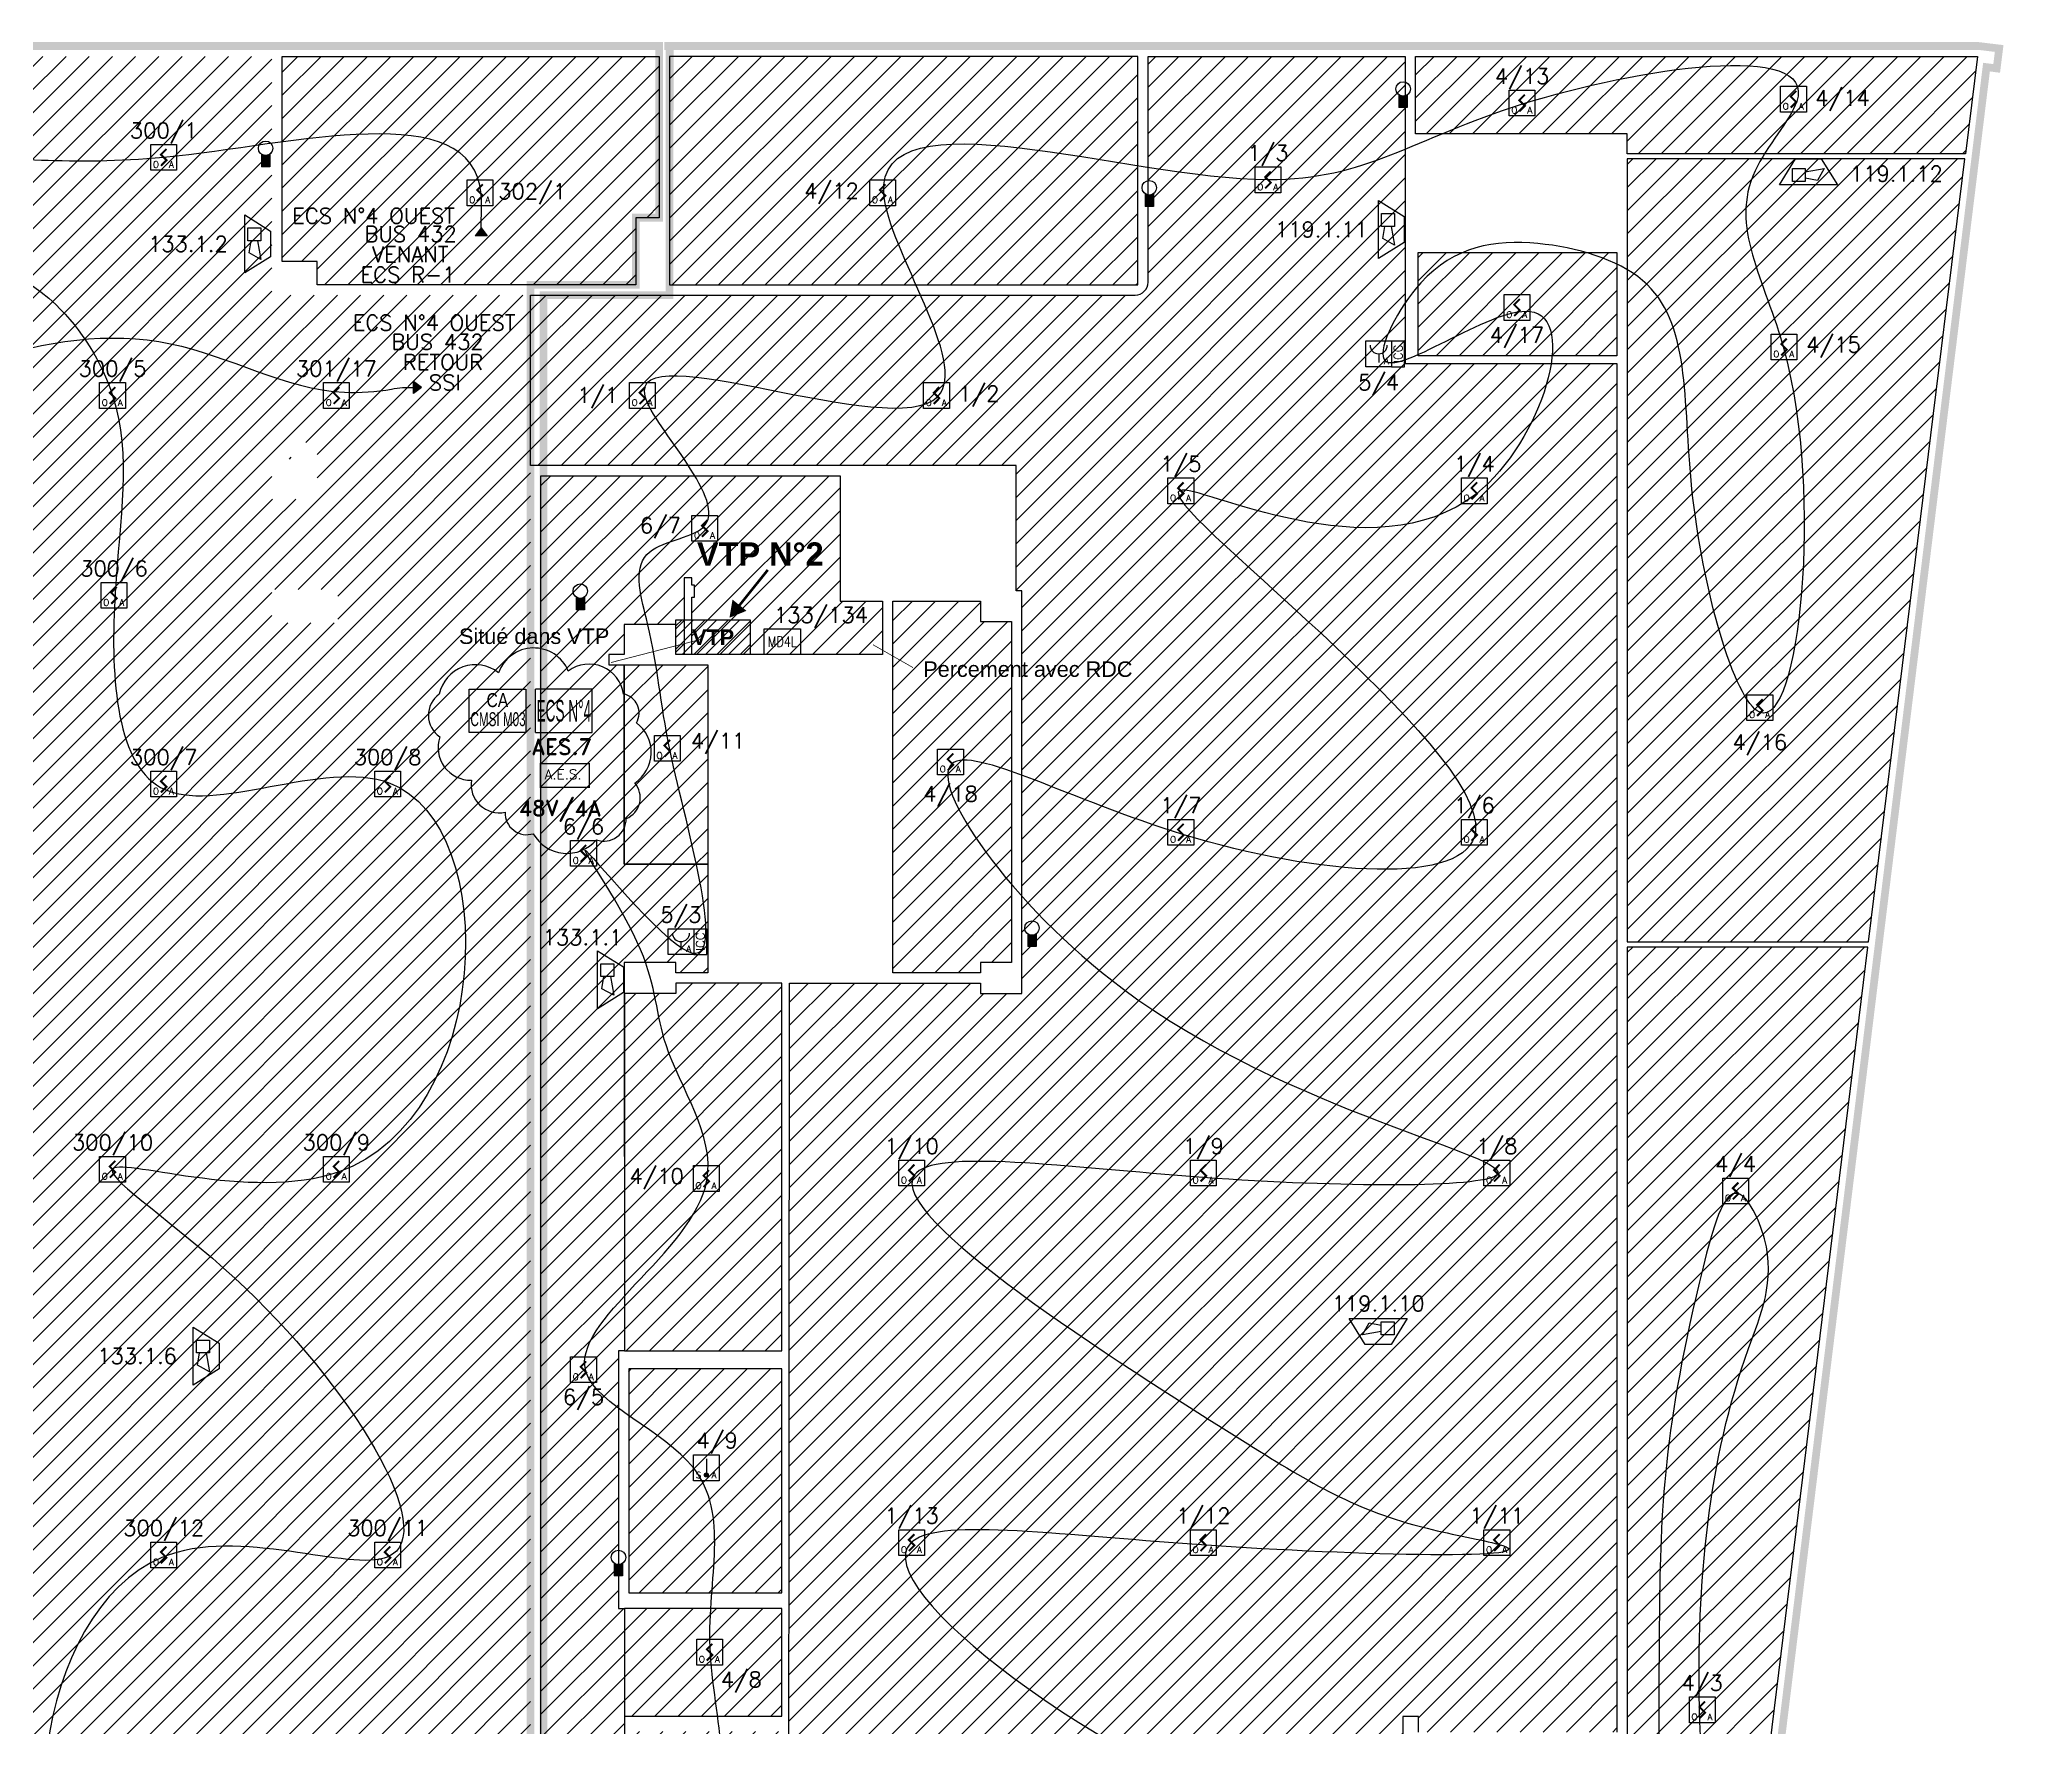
# Model space of a CAD drawing. Header units: millimetres. Extents: x 47 to 157, y 86 to 160.
# Drawn here: x 94.69 to 133.27, y 126.99 to 159.67 of the extents above; entities that cross this region are included whole.
import ezdxf
from ezdxf.enums import TextEntityAlignment as Align

# ---------------------------------------------------------------- set-up
doc = ezdxf.new("R2010")
doc.units = ezdxf.units.MM
for name, color, linetype in [('ATEIS MISE EN SECURITE', 7, 'Continuous'), ('JCC-ADRESSAGE', 6, 'Continuous'), ('JCC-CCF', 6, 'Continuous'), ('JCC-DECLENCHEUR MANUEL AVEC ISOLATEUR', 5, 'Continuous'), ('JCC-DIFFUSEUR SONORE', 3, 'Continuous'), ('JCC-ELEMENT DEPORTE_4 L DAS', 1, 'Continuous'), ('JCC-FILERIE SDI', 6, 'Continuous'), ('JCC-INDICATEUR ACTION', 1, 'Continuous'), ('JCC-LOCAUX', 4, 'Continuous'), ('JCC-OPTIQUE_A', 1, 'Continuous'), ('JCC-THERMOSTATIQUE_A', 1, 'Continuous'), ('JCC-UAE-SDI', 7, 'Continuous'), ('JCC-VTP', 6, 'Continuous'), ('JCC-ZONING ZDA-ZDM', 5, 'Continuous'), ('SSI-CMSI', 3, 'Continuous')]:
    doc.layers.add(name, color=color, linetype=linetype)
doc.layers.add('JCC-ECS', color=6, linetype='Continuous', plot=False)
doc.layers.add('JCC-MD4L', color=1, linetype='Continuous', lineweight=0)
doc.styles.add('ARIAL', font='arial.ttf')
doc.styles.add('HELVL', font='ROMAND.SHX')
doc.styles.add('JOHNSON', font='')
doc.styles.add('LOCAUX', font='romans.shx', dxfattribs={"width": 0.75})
doc.styles.add('ROMANC', font='romanc')
doc.styles.get("Standard").update_dxf_attribs({"font": 'romans.shx'})
doc.styles.add('TEXTE', font='romans.shx')
doc.styles.get('JOHNSON').set_extended_font_data('Arial', bold=True)
pattern_1 = [(45, (56.35646, 79.65538), (-0.2245064, 0.2245064), [])]

# ---------------------------------------------------------------- blocks, each defined once
blk = doc.blocks.new('diffuseur sonore')
at = {"layer": 'JCC-DIFFUSEUR SONORE', "color": 0}
for p, q in [((-5.62, -2.5), (-2.5, 2.5)), ((-2.5, 2.5), (2.5, 2.5)), ((-0.6, 0), (3.03, 0.64)), ((3.03, 0.64), (1.75, -1.66)), ((2.5, 2.5), (5.62, -2.5)), ((5.62, -2.5), (-5.62, -2.5)), ((1.75, -1.66), (-0.6, -1.25))]:
    blk.add_line(p, q, dxfattribs=at)
blk.add_lwpolyline([(-3.09, 0.63), (-0.6, 0.63), (-0.6, -1.87), (-3.09, -1.87)], close=True, dxfattribs=at)
at = {"layer": 'JCC-ADRESSAGE', "style": 'TEXTE'}
blk.add_attdef('ADRESSE', text='', height=3, dxfattribs=at).set_placement((0, 5), align=Align.MIDDLE)
at = {"layer": 'JCC-LOCAUX', "style": 'LOCAUX', "width": 0.85, "flags": 8}
for p in [(0, 13.75), (0, 11.25), (0, 8.75)]:
    blk.add_attdef('PIECE', text='', height=1.75, dxfattribs=at).set_placement(p, align=Align.MIDDLE)
blk = doc.blocks.new('indicateur action')
at = {"layer": 'JCC-INDICATEUR ACTION'}
blk.add_hatch(color=0, dxfattribs=at).paths.add_polyline_path([(0.8, -0.05, -0.315344), (-0.8, -0.05), (-0.8, -2.5), (0.8, -2.5)])
at = {"layer": 'JCC-INDICATEUR ACTION', "color": 0}
for p, q in [((-0.8, -0.05), (-0.8, -2.5)), ((0.8, -2.5), (-0.8, -2.5)), ((0.8, -0.05), (0.8, -2.5))]:
    blk.add_line(p, q, dxfattribs=at)
blk.add_circle((0, 1.1), 1.4, dxfattribs=at)
at = {"layer": 'JCC-ADRESSAGE', "style": 'TEXTE'}
blk.add_attdef('ADRESSE', text='', height=3, dxfattribs=at).set_placement((0, 5), align=Align.MIDDLE)
at = {"layer": 'JCC-LOCAUX', "lineweight": 0, "style": 'LOCAUX', "width": 0.75, "flags": 8}
for p in [(0, 13.75), (0, 11.25), (0, 8.75)]:
    blk.add_attdef('PIECE', text='', height=1.75, dxfattribs=at).set_placement(p, align=Align.MIDDLE)
blk = doc.blocks.new('déclencheur manuel avec isolateur')
at = {"layer": 'JCC-DECLENCHEUR MANUEL AVEC ISOLATEUR', "color": 0}
for p, q in [((2.5, 2.5), (5.02, 2.5)), ((5.02, -2.5), (5.02, 2.5)), ((0, 0), (0, -1.66)), ((2.5, -2.5), (5.02, -2.5))]:
    blk.add_line(p, q, dxfattribs=at)
blk.add_lwpolyline([(-2.5, 2.5), (2.5, 2.5), (2.5, -2.5), (-2.5, -2.5)], close=True, dxfattribs=at)
blk.add_arc((0, 1.66), 1.66, 180, 0, dxfattribs=at)
at = {"layer": 'JCC-ADRESSAGE', "style": 'TEXTE'}
blk.add_attdef('ADRESSE', text='', height=3, dxfattribs=at).set_placement((0, 5), align=Align.MIDDLE)
at = {"layer": 'JCC-DECLENCHEUR MANUEL AVEC ISOLATEUR', "color": 0}
blk.add_text('ICC', height=1.668, rotation=90, dxfattribs=at).set_placement((3.76, 0), align=Align.MIDDLE_CENTER)
blk.add_text('A', height=1.25, dxfattribs=at).set_placement((1.5, -2), align=Align.CENTER)
at = {"layer": 'JCC-LOCAUX', "style": 'LOCAUX', "width": 0.85, "flags": 8}
for p in [(0, 13.75), (0, 11.25), (0, 8.75)]:
    blk.add_attdef('PIECE', text='', height=1.75, dxfattribs=at).set_placement(p, align=Align.MIDDLE)
blk = doc.blocks.new('optique_a')
at = {"layer": 'JCC-OPTIQUE_A', "color": 0}
blk.add_lwpolyline([(-2.5, 2.5), (2.5, 2.5), (2.5, -2.5), (-2.5, -2.5)], close=True, dxfattribs=at)
at = {"layer": 'JCC-OPTIQUE_A', "color": 0, "const_width": 0.385}
blk.add_lwpolyline([(0.54, 1.63), (-0.54, 0.54), (0.54, -0.54), (-0.54, -1.63)], dxfattribs=at)
at = {"layer": 'JCC-ADRESSAGE', "style": 'TEXTE'}
blk.add_attdef('ADRESSE', text='', height=3, dxfattribs=at).set_placement((0, 5), align=Align.MIDDLE)
at = {"layer": 'JCC-LOCAUX', "style": 'LOCAUX', "width": 0.85, "flags": 8}
for p in [(0, 13.75), (0, 11.25), (0, 8.75)]:
    blk.add_attdef('PIECE', text='', height=1.75, dxfattribs=at).set_placement(p, align=Align.MIDDLE)
at = {"layer": 'JCC-OPTIQUE_A', "color": 0}
for s, p in [('O', (-1.5, -2)), ('A', (1.5, -2))]:
    blk.add_text(s, height=1.25, dxfattribs=at).set_placement(p, align=Align.CENTER)
blk = doc.blocks.new('MD4L')
at = {"layer": 'JCC-ELEMENT DEPORTE_4 L DAS', "color": 0}
blk.add_lwpolyline([(-3.5, 2.5), (3.5, 2.5), (3.5, -2.5), (-3.5, -2.5)], close=True, dxfattribs=at)
at = {"layer": 'JCC-ADRESSAGE', "style": 'TEXTE'}
blk.add_attdef('ADRESSE', text='', height=3, dxfattribs=at).set_placement((0, 5), align=Align.MIDDLE)
at = {"layer": 'JCC-ELEMENT DEPORTE_4 L DAS', "color": 0, "width": 0.8}
blk.add_text('MD4L', height=2, dxfattribs=at).set_placement((0, 0), align=Align.MIDDLE_CENTER)
blk = doc.blocks.new('thermostatique_a')
at = {"layer": 'JCC-THERMOSTATIQUE_A'}
blk.add_hatch(color=0, dxfattribs=at).paths.add_polyline_path([(0.38, -1.39, 1), (-0.38, -1.39, 1)])
at = {"layer": 'JCC-THERMOSTATIQUE_A', "color": 0}
blk.add_line((0, 1.77), (0, -1.02), dxfattribs=at)
blk.add_lwpolyline([(-2.5, 2.5), (2.5, 2.5), (2.5, -2.5), (-2.5, -2.5)], close=True, dxfattribs=at)
blk.add_circle((0, -1.39), 0.378, dxfattribs=at)
at = {"layer": 'JCC-ADRESSAGE', "style": 'TEXTE'}
blk.add_attdef('ADRESSE', text='', height=3, dxfattribs=at).set_placement((0, 5), align=Align.MIDDLE)
at = {"layer": 'JCC-LOCAUX', "style": 'LOCAUX', "width": 0.75, "flags": 8}
for p in [(0, 13.75), (0, 11.25), (0, 8.75)]:
    blk.add_attdef('PIECE', text='', height=1.75, dxfattribs=at).set_placement(p, align=Align.MIDDLE)
at = {"layer": 'JCC-THERMOSTATIQUE_A', "color": 0}
for s, p in [('S', (-1.5, -2)), ('A', (1.5, -2))]:
    blk.add_text(s, height=1.25, dxfattribs=at).set_placement(p, align=Align.CENTER)
blk = doc.blocks.new('A$C1C121AC5')
at = {"color": 4, "const_width": 0.275}
blk.add_lwpolyline([(0.14, 4.72), (9.59, 4.72), (9.59, 0.14), (0.14, 0.14)], close=True, dxfattribs=at)
at = {"color": 1, "linetype": 'Continuous', "style": 'ROMANC'}
blk.add_text('A.E.S.', height=1.921, dxfattribs=at).set_placement((0.94, 1.71))

msp = doc.modelspace()

# ---------------------------------------------------------------- hatches: boundary and pattern name
at = {"layer": 'JCC-FILERIE SDI'}
for points in [[(103.234, 156.036), (103.116, 155.879), (103.352, 155.879)], [(102.08, 152.939), (101.924, 153.057), (101.924, 152.821)]]:
    msp.add_hatch(color=4, dxfattribs=at).paths.add_polyline_path(points)
at = {"layer": 'JCC-VTP'}
msp.add_hatch(color=256, dxfattribs=at).paths.add_polyline_path([(108.324, 148.622), (108.119, 148.786), (108.075, 148.521)])
h = msp.add_hatch(dxfattribs=at)
h.set_pattern_fill('ANSI31', color=256, scale=0.05, style=0)
h.set_pattern_definition([(45, (-195.64773, 79.37841), (-0.1122532, 0.1122532), [])])
h.paths.add_polyline_path([(108.446, 148.439), (107.006, 148.439), (107.006, 147.769), (108.446, 147.769)])
h.paths.add_polyline_path([(107.244, 147.879), (108.209, 147.879), (108.209, 148.329), (107.244, 148.329)], flags=24)
at = {"layer": 'JCC-ZONING ZDA-ZDM'}
h = msp.add_hatch(dxfattribs=at)
h.set_pattern_fill('ANSI31', color=31, scale=0.1, style=0)
h.set_pattern_definition(pattern_1)
h.paths.add_polyline_path([(100.754, 105.205), (100.754, 98.005), (100.057, 98.005), (100.057, 97.555), (97.057, 97.555), (97.057, 98.555), (96.457, 98.555), (96.457, 97.555), (92.756, 97.555), (92.756, 98.155), (91.956, 98.155), (91.956, 105.005), (92.756, 105.005), (92.756, 105.605), (91.956, 105.605), (91.956, 119.405), (92.756, 119.405), (92.756, 120.005), (91.431, 120.005), (91.431, 119.405), (91.481, 119.405), (91.481, 118.405), (83.681, 118.405), (83.681, 119.905), (72.356, 119.905), (72.356, 126.705), (72.681, 126.705), (72.681, 127.105), (72.031, 127.105), (72.031, 131.805), (68.331, 131.805), (68.331, 141.505), (94.409, 141.505), (94.409, 159.355), (99.181, 159.355), (99.181, 148.38), (104.192, 148.38), (104.192, 119.805), (102.356, 119.805), (102.356, 112.405), (99.806, 112.405), (99.806, 112.805), (99.056, 112.805), (99.056, 105.005), (99.656, 105.005), (99.656, 105.205)])
h = msp.add_hatch(dxfattribs=at)
h.set_pattern_fill('ANSI31', color=256, scale=0.1, style=0)
h.set_pattern_definition(pattern_1)
h.paths.add_polyline_path([(106.681, 159.355), (106.681, 156.23), (106.231, 156.23), (106.231, 154.93), (100.056, 154.93), (100.056, 155.38), (99.381, 155.38), (99.381, 159.355)])
h = msp.add_hatch(dxfattribs=at)
h.set_pattern_fill('ANSI31', color=25, scale=0.1, style=0)
h.set_pattern_definition(pattern_1)
edge = h.paths.add_edge_path()
edge.add_line((104.192, 151.43), (104.192, 154.73))
edge.add_line((104.192, 154.73), (115.899, 154.73))
edge.add_arc((115.899, 154.98), 0.25, 270, 359.9974)
edge.add_line((116.149, 154.98), (116.149, 155.88))
edge.add_line((116.149, 155.88), (116.149, 157.38))
edge.add_line((116.149, 157.38), (116.149, 159.355))
edge.add_line((116.149, 159.355), (121.131, 159.355))
edge.add_line((121.131, 159.355), (121.131, 157.855))
edge.add_line((121.131, 157.855), (121.131, 153.406))
edge.add_line((121.131, 153.406), (125.231, 153.406))
edge.add_line((125.231, 153.406), (125.231, 126.896))
edge.add_line((125.231, 126.896), (121.385, 126.896))
edge.add_line((121.385, 126.896), (121.385, 127.196))
edge.add_line((121.385, 127.196), (121.085, 127.196))
edge.add_line((121.085, 127.196), (121.085, 124.466))
edge.add_line((121.085, 124.466), (125.231, 124.466))
edge.add_line((125.231, 124.466), (125.231, 115.955))
edge.add_line((125.231, 115.955), (124.955, 115.955))
edge.add_line((124.955, 115.955), (124.955, 108.605))
edge.add_line((124.955, 108.605), (121.256, 108.605))
edge.add_line((121.256, 108.605), (121.256, 109.005))
edge.add_line((121.256, 109.005), (120.756, 109.005))
edge.add_line((120.756, 109.005), (120.756, 108.546))
edge.add_line((120.756, 108.546), (113.706, 108.605))
edge.add_line((113.706, 108.605), (113.456, 108.605))
edge.add_line((113.456, 108.605), (113.456, 112.205))
edge.add_line((113.456, 112.205), (113.506, 112.205))
edge.add_line((113.506, 112.205), (113.485, 116.196))
edge.add_line((113.485, 116.196), (109.185, 116.196))
edge.add_line((109.185, 116.196), (109.207, 141.405))
edge.add_line((109.207, 141.405), (112.906, 141.405))
edge.add_line((112.906, 141.405), (112.906, 141.205))
edge.add_line((112.906, 141.205), (113.706, 141.205))
edge.add_line((113.706, 141.205), (113.706, 149.005))
edge.add_line((113.706, 149.005), (113.592, 149.005))
edge.add_line((113.592, 149.005), (113.592, 151.43))
edge.add_line((113.592, 151.43), (104.192, 151.43))
h = msp.add_hatch(dxfattribs=at)
h.set_pattern_fill('ANSI31', color=4, scale=0.1, style=0)
h.set_pattern_definition(pattern_1)
h.paths.add_polyline_path([(107.006, 141.205), (106.007, 141.205), (106.007, 134.28), (109.057, 134.28), (109.057, 141.205), (109.057, 141.405), (107.006, 141.405)])
h.paths.add_polyline_path([(106.093, 129.593), (109.057, 129.593), (109.057, 133.93), (106.093, 133.93)])
h.paths.add_polyline_path([(106.007, 127.205), (109.057, 127.205), (109.057, 129.293), (106.007, 129.293)])
h.paths.add_polyline_path([(106.007, 122.793), (109.057, 122.793), (109.057, 126.905), (106.007, 126.905)])
h.paths.add_polyline_path([(132.21, 159.355), (131.978, 157.469), (125.431, 157.469), (125.431, 157.855), (121.331, 157.855), (121.331, 159.355)])
h.paths.add_polyline_path([(106.881, 154.93), (115.949, 154.93), (115.949, 159.355), (106.881, 159.355)])
h.paths.add_polyline_path([(121.256, 108.455), (123.656, 108.455), (123.656, 106.205), (121.256, 106.205)])
h.paths.add_polyline_path([(106.006, 147.569), (107.622, 147.569), (107.622, 143.705), (106.006, 143.705)])
h.paths.add_polyline_path([(113.506, 141.805), (112.906, 141.805), (112.906, 141.605), (111.206, 141.605), (111.206, 148.805), (112.906, 148.805), (112.906, 148.405), (113.506, 148.405)])
h = msp.add_hatch(dxfattribs=at)
h.set_pattern_fill('ANSI31', color=4, scale=0.1, style=0)
h.set_pattern_definition(pattern_1)
edge = h.paths.add_edge_path()
edge.add_line((131.966, 157.369), (125.431, 157.369))
edge.add_line((125.431, 157.369), (125.431, 142.2))
edge.add_line((125.431, 142.2), (130.103, 142.2))
edge.add_line((130.103, 142.2), (131.966, 157.369))
edge = h.paths.add_edge_path()
edge.add_line((130.091, 142.1), (125.431, 142.1))
edge.add_line((125.431, 142.1), (125.431, 115.755))
edge.add_line((125.431, 115.755), (125.155, 115.755))
edge.add_line((125.155, 115.755), (125.155, 111.756))
edge.add_line((125.155, 111.756), (126.556, 111.756))
edge.add_line((126.556, 111.756), (126.556, 113.305))
edge.add_line((126.556, 113.305), (130.091, 142.1))
h.paths.add_polyline_path([(126.556, 108.605), (125.155, 108.605), (125.155, 111.606), (126.556, 111.606)])
h = msp.add_hatch(dxfattribs=at)
h.set_pattern_fill('ANSI31', color=4, scale=0.1, style=0)
h.set_pattern_definition(pattern_1)
h.paths.add_polyline_path([(121.381, 155.555), (125.231, 155.555), (125.231, 153.556), (121.381, 153.556)])
h = msp.add_hatch(dxfattribs=at)
h.set_pattern_fill('ANSI31', color=66, scale=0.1, style=0)
h.set_pattern_definition(pattern_1)
edge = h.paths.add_edge_path()
edge.add_line((99.556, 151.63), (99.556, 151.555))
edge.add_line((99.556, 151.555), (99.181, 151.555))
edge.add_line((99.181, 151.555), (99.181, 154.73))
edge.add_line((99.181, 154.73), (104.192, 154.73))
edge.add_line((104.192, 154.73), (104.192, 148.38))
edge.add_line((104.192, 148.38), (100.456, 148.38))
edge.add_line((100.456, 148.38), (100.456, 149.03))
edge.add_line((100.456, 149.03), (99.181, 149.03))
edge.add_line((99.181, 149.03), (99.181, 150.78))
edge.add_line((99.181, 150.78), (100.056, 150.78))
edge.add_line((100.056, 150.78), (100.056, 151.555))
edge.add_line((100.056, 151.555), (100.056, 151.63))
edge.add_arc((99.806, 151.63), 0.25, 0, 180)
h = msp.add_hatch(dxfattribs=at)
h.set_pattern_fill('ANSI31', color=3, scale=0.1, style=0)
h.set_pattern_definition(pattern_1)
edge = h.paths.add_edge_path()
edge.add_line((106.007, 134.28), (105.893, 134.28))
edge.add_line((105.893, 134.28), (105.893, 129.293))
edge.add_line((105.893, 129.293), (106.007, 129.293))
edge.add_line((106.007, 129.293), (106.007, 122.793))
edge.add_line((106.007, 122.793), (109.057, 122.793))
edge.add_line((109.057, 122.793), (109.057, 112.805))
edge.add_line((109.057, 112.805), (109.057, 110.205))
edge.add_line((109.057, 110.205), (109.207, 110.205))
edge.add_line((109.207, 110.205), (109.207, 110.522))
edge.add_line((109.207, 110.522), (113.306, 110.522))
edge.add_line((113.306, 110.522), (113.306, 108.605))
edge.add_line((113.306, 108.605), (109.057, 108.605))
edge.add_line((109.057, 108.605), (99.256, 108.605))
edge.add_line((99.256, 108.605), (99.256, 112.205))
edge.add_line((99.256, 112.205), (106.256, 112.205))
edge.add_line((106.256, 112.205), (107.256, 112.205))
edge.add_line((107.256, 112.205), (107.256, 112.805))
edge.add_line((107.256, 112.805), (106.456, 112.805))
edge.add_line((106.456, 112.805), (106.456, 119.405))
edge.add_line((106.456, 119.405), (107.256, 119.405))
edge.add_line((107.256, 119.405), (107.256, 120.005))
edge.add_line((107.256, 120.005), (106.456, 120.005))
edge.add_line((106.456, 120.005), (106.456, 119.805))
edge.add_line((106.456, 119.805), (104.392, 119.805))
edge.add_line((104.392, 119.805), (104.392, 151.23))
edge.add_line((104.392, 151.23), (110.189, 151.23))
edge.add_line((110.189, 151.23), (110.189, 148.805))
edge.add_line((110.189, 148.805), (111.006, 148.805))
edge.add_line((111.006, 148.805), (111.006, 147.769))
edge.add_line((111.006, 147.769), (107.317, 147.769))
edge.add_line((107.317, 147.769), (107.317, 148.88))
edge.add_line((107.317, 148.88), (107.367, 148.88))
edge.add_line((107.367, 148.88), (107.367, 149.111))
edge.add_line((107.367, 149.111), (107.317, 149.111))
edge.add_line((107.317, 149.111), (107.317, 149.251))
edge.add_line((107.317, 149.251), (107.167, 149.251))
edge.add_line((107.167, 149.251), (107.167, 147.769))
edge.add_line((107.167, 147.769), (107.006, 147.769))
edge.add_line((107.006, 147.769), (107.006, 148.349))
edge.add_line((107.006, 148.349), (106.006, 148.349))
edge.add_line((106.006, 148.349), (106.006, 147.769))
edge.add_line((106.006, 147.769), (105.706, 147.769))
edge.add_line((105.706, 147.769), (105.706, 147.569))
edge.add_line((105.706, 147.569), (106.006, 147.569))
edge.add_line((106.006, 147.569), (106.006, 143.705))
edge.add_line((106.006, 143.705), (107.622, 143.705))
edge.add_line((107.622, 143.705), (107.622, 141.605))
edge.add_line((107.622, 141.605), (107.006, 141.605))
edge.add_line((107.006, 141.605), (107.006, 141.805))
edge.add_line((107.006, 141.805), (106.006, 141.805))
edge.add_line((106.006, 141.805), (106.007, 134.28))

# ---------------------------------------------------------------- linework, layer by layer
at = {"color": 0, "lineweight": 0}
msp.add_line((105.752, 147.617), (107.528, 148.073), dxfattribs=at)
at = {"color": 0}
msp.add_lwpolyline([(103.568, 147.416, 0.557827), (102.422, 147.002, 0.520567), (102.433, 146.173, 0.520567), (103.044, 145.334, 0.520567), (103.699, 144.712, 0.520567), (104.244, 144.298, 0.520567), (105.466, 144.178, 0.520567), (106.044, 144.592, 0.520567), (106.208, 145.279, 0.520567), (106.241, 146.446, 0.520567), (105.99, 147.002, 0.571771), (104.921, 147.449, 0.684192)], format="xyb", close=True, dxfattribs=at)
at = {"layer": 'JCC-CCF', "color": 0, "lineweight": 0}
msp.add_line((110.825, 147.953), (111.596, 147.516), dxfattribs=at)
at = {"layer": 'JCC-ECS', "color": 4}
for p, q in [((104.286, 146.26), (104.286, 147.1)), ((105.384, 147.1), (104.286, 147.1)), ((105.384, 146.26), (105.384, 147.1)), ((104.286, 146.26), (105.384, 146.26))]:
    msp.add_line(p, q, dxfattribs=at)
at = {"layer": 'JCC-FILERIE SDI', "color": 4}
for p, q in [((103.234, 156.036), (103.116, 155.879)), ((103.234, 156.036), (103.116, 155.879)), ((103.352, 155.879), (103.116, 155.879)), ((103.352, 155.879), (103.116, 155.879)), ((103.234, 156.036), (103.352, 155.879)), ((103.234, 156.036), (103.352, 155.879)), ((101.924, 152.821), (101.924, 153.057)), ((102.08, 152.939), (101.924, 153.057)), ((101.924, 152.821), (101.924, 153.057)), ((102.08, 152.939), (101.924, 153.057)), ((102.08, 152.939), (101.924, 152.821)), ((102.08, 152.939), (101.924, 152.821))]:
    msp.add_line(p, q, dxfattribs=at)
at = {"layer": 'JCC-FILERIE SDI', "start_tangent": (1, 0), "end_tangent": (1, 0)}
msp.add_spline([(137.611, 92.556), (138.936, 92.504), (140.867, 92.419), (141.74, 91.727), (145.618, 91.598), (150.536, 92.235), (153.371, 94.229), (149.635, 96.285), (146.482, 94.283), (145.044, 94.165), (143.434, 94.45), (143.589, 95.847), (140.212, 96.177), (136.218, 96.014), (137.924, 97.008), (139.698, 98.35), (140.32, 101.28), (139.211, 104.126), (137.862, 98.971), (136.218, 101.335), (136.461, 102.932), (138.101, 105.155), (140.977, 105.255), (143.478, 103.029), (143.478, 99.668), (145.936, 98.611), (145.919, 101.871), (146.881, 100.389), (151.66, 99.356), (151.772, 103.169), (151.745, 107.881), (146.296, 108.235), (136.837, 108.039), (131.606, 107.427), (129.873, 102.852), (127.523, 104.546), (126.593, 107.595), (125.899, 109.962), (125.845, 111.924), (126.236, 117.352), (126.957, 122.896), (126.828, 127.382), (127.777, 134.324), (128.088, 136.448), (127.583, 137.324), (126.898, 135.904), (126.051, 129.19), (125.823, 119.342), (125.346, 112.672), (125.386, 109.093), (125.081, 107.827), (122.275, 107.294), (120.793, 106.126), (119.178, 107.964), (118.484, 110.185), (117.808, 111.66), (110.786, 111.432), (111.027, 109.761), (108.116, 109.582), (104.104, 110.386), (106.565, 111.616), (107.28, 113.985), (107.996, 117.697), (107.577, 121.33), (105.161, 123.923), (107.345, 124.907), (107.667, 128.543), (107.345, 132.015), (105.269, 133.862), (107.606, 137.586), (106.814, 140.205), (106.322, 142.053), (105.248, 143.976), (107.261, 142.007), (106.895, 145.898), (106.456, 148.366), (106.441, 149.707), (107.53, 150.229), (106.411, 152.766), (112.077, 152.766), (111.033, 156.686), (118.475, 156.969), (123.402, 158.432), (128.711, 158.477), (127.905, 157.135), (128.472, 153.647), (127.995, 146.651), (126.683, 150.974), (125.728, 155.013), (123.7, 155.728), (121.433, 154.968), (120.718, 153.493), (123.544, 154.415), (122.507, 150.884), (116.766, 150.944), (122.492, 144.341), (116.825, 144.282), (112.352, 145.653), (115.648, 141.304), (122.896, 137.683), (117.214, 137.639), (111.622, 137.683), (118.079, 132.48), (121.554, 130.844), (122.926, 130.537), (117.185, 130.522), (111.548, 130.552), (119.452, 124.809), (122.942, 123.689), (117.215, 123.748), (111.579, 123.718), (111.533, 119.834), (111.563, 116.57), (117.693, 113.57), (122.151, 110.426), (123.27, 110.709), (122.971, 116.522), (117.245, 116.507), (116.619, 110.59), (117.212, 106.884), (120.647, 104.484), (122.586, 104.052), (122.093, 103.834), (118.559, 104.206), (116.815, 104.693), (111.487, 104.632), (117.169, 101.517), (122.552, 97.552), (116.811, 99.624), (109.991, 99.59), (103.758, 99.59), (103.385, 98.934), (112.407, 96.639), (112.466, 93.122), (108.723, 95.819), (108.425, 94.105), (108.679, 92.043), (111.781, 91.879), (114.167, 92.55), (117, 93.966), (114.719, 88.391), (108.486, 88.213), (109.262, 87.775), (113.362, 87.418), (116.449, 87.686), (118.254, 89.355), (122.668, 92.873), (126.132, 89.444), (127.874, 92.714), (129.454, 94.991), (131.115, 95.874), (128.893, 92.714), (130.011, 93.296), (130.951, 93.475), (131.085, 93.549)], degree=3, dxfattribs=at)
at = {"layer": 'JCC-FILERIE SDI', "color": 4, "start_tangent": (0, 1), "end_tangent": (1, 0)}
msp.add_spline([(103.234, 156.036), (103.234, 156.688), (97.086, 157.397), (92.75, 157.397), (88.469, 157.343), (84.078, 157.397), (85.474, 156.388), (89.141, 155.854), (94.997, 154.545), (96.095, 152.785), (96.145, 148.963), (97.026, 145.194), (101.465, 145.277), (100.481, 137.748), (96.09, 137.783), (98.464, 135.688), (101.431, 130.291), (97.052, 130.279), (96.102, 123.068), (100.47, 123.032), (99.935, 116.196), (102.88, 114.824), (104.589, 113.045), (101.978, 113.662), (98.619, 112.293), (98.429, 107.986), (98.001, 105.031), (98.215, 103.691), (100.269, 103.726), (101.587, 103.667), (103.189, 103.747), (99.153, 101.196), (100.304, 100.876), (104.637, 101.695), (103.462, 100.92), (99.438, 99.876), (95.425, 99.852), (93.941, 101.11), (95.448, 110.81), (94.093, 117.155), (91.753, 123.044), (92.727, 130.334), (91.755, 137.741), (90.601, 130.364), (88.323, 123.23), (87.412, 122.957), (88.414, 130.243), (87.533, 137.772), (86.379, 131.245), (85.528, 124.384), (85.923, 117.189), (80.576, 118.49), (83.034, 123.068), (84.101, 130.364), (83.098, 137.863), (81.61, 132.429), (80.304, 123.807), (77.844, 117.857), (74.563, 122.987), (75.322, 130.364), (72.467, 132.155), (69.946, 132.945), (69.935, 137.641), (75.011, 137.887), (75.611, 138.173), (69.144, 138.896), (68.175, 138.037), (68.306, 135.131), (69.065, 132.307), (70.918, 131.761), (72.498, 130.061), (72.437, 126.752), (70.007, 122.896), (70.911, 117.356), (70.88, 111.527), (67.144, 114.624), (61.039, 111.679), (61.039, 117.296), (60.28, 123.064), (65.079, 120.058), (65.808, 123.064), (61.647, 125.523), (59.733, 130.319), (59.793, 135.337), (64.167, 130.267), (67.66, 129.994), (70.03, 129.265), (67.873, 131.573), (66.203, 135.125), (65.777, 137.827), (61.822, 137.258), (59.21, 140.203), (62.825, 140.931), (70.6, 140.476), (77.131, 141.083), (77.283, 141.872), (78.247, 142.491), (80.053, 142.997), (86.613, 144.066), (88.496, 145.188), (84.243, 145.37), (79.742, 145.26), (74.295, 144.263), (76.483, 146.811), (83.589, 149.022), (90.147, 148.682), (92.261, 148.913), (91.837, 149.828), (88.587, 149.985), (83.545, 150.182), (79.718, 149.724), (76.741, 148.619), (75.678, 147.738), (73.703, 148.072), (74.888, 151.715), (78.688, 152.878), (83.274, 152.787), (91.749, 152.787), (93.602, 153.455), (97.216, 153.789), (100.588, 152.848), (101.499, 152.909), (101.712, 152.939), (101.924, 152.939)], degree=3, dxfattribs=at)
at = {"layer": 'JCC-VTP', "const_width": 0.05}
for points in [[(108.785, 149.407), (108.222, 148.704)], [(108.324, 148.622), (108.075, 148.521), (108.119, 148.786), (108.324, 148.622)], [(108.075, 148.521), (108.324, 148.622), (108.119, 148.786), (108.075, 148.521)]]:
    msp.add_lwpolyline(points, dxfattribs=at)
at = {"layer": 'JCC-VTP'}
msp.add_lwpolyline([(108.446, 147.769), (107.006, 147.769), (107.006, 148.439), (108.446, 148.439)], close=True, dxfattribs=at)
at = {"layer": 'JCC-ZONING ZDA-ZDM', "color": 113, "const_width": 0.15}
msp.add_lwpolyline([(104.192, 119.555), (104.192, 148.38), (104.192, 154.73), (104.192, 154.93), (106.231, 154.93), (106.231, 156.23), (106.681, 156.23), (106.681, 159.555), (83.293, 159.555)], dxfattribs=at)
at = {"layer": 'JCC-ZONING ZDA-ZDM'}
msp.add_lwpolyline([(106.681, 159.355), (106.681, 156.23), (106.231, 156.23), (106.231, 154.93), (100.056, 154.93), (100.056, 155.38), (99.381, 155.38), (99.381, 159.355), (106.681, 159.355)], dxfattribs=at)
at = {"layer": 'JCC-ZONING ZDA-ZDM', "color": 25}
msp.add_lwpolyline([(104.192, 151.43), (104.192, 154.73), (115.899, 154.73, 0.4142), (116.149, 154.98), (116.149, 155.88), (116.149, 157.38), (116.149, 159.355), (121.131, 159.355), (121.131, 157.855), (121.131, 153.406), (125.231, 153.406), (125.231, 126.896)], format="xyb", dxfattribs=at)
at = {"layer": 'JCC-ZONING ZDA-ZDM', "color": 40, "true_color": 0xffae14, "const_width": 0.15}
for points in [[(106.885, 159.555), (106.881, 154.73), (104.442, 154.73), (104.442, 151.23), (104.442, 119.805)], [(126.782, 113.505), (132.387, 159.146), (132.584, 159.121), (132.632, 159.507), (132.234, 159.555), (106.781, 159.555)]]:
    msp.add_lwpolyline(points, dxfattribs=at)
at = {"layer": 'JCC-ZONING ZDA-ZDM', "color": 4}
for points in [[(106.881, 154.93), (115.949, 154.93), (115.949, 159.355), (106.881, 159.355)], [(121.381, 155.555), (125.231, 155.555), (125.231, 153.556), (121.381, 153.556)], [(106.006, 147.569), (107.622, 147.569), (107.622, 143.705), (106.006, 143.705)], [(107.006, 141.205), (106.007, 141.205), (106.007, 134.28), (109.057, 134.28), (109.057, 141.205), (109.057, 141.405), (107.006, 141.405)], [(106.093, 129.593), (109.057, 129.593), (109.057, 133.93), (106.093, 133.93)], [(106.007, 127.205), (109.057, 127.205), (109.057, 129.293), (106.007, 129.293)]]:
    msp.add_lwpolyline(points, close=True, dxfattribs=at)
for points in [[(132.21, 159.355), (131.978, 157.469), (125.431, 157.469), (125.431, 157.855), (121.331, 157.855), (121.331, 159.355), (132.21, 159.355)], [(131.966, 157.369), (125.431, 157.369), (125.431, 142.2), (130.103, 142.2), (131.966, 157.369)], [(113.506, 141.805), (112.906, 141.805), (112.906, 141.605), (111.206, 141.605), (111.206, 148.805), (112.906, 148.805), (112.906, 148.405), (113.506, 148.405), (113.506, 141.805)], [(130.091, 142.1), (125.431, 142.1), (125.431, 115.755), (125.155, 115.755), (125.155, 111.756), (126.556, 111.756), (126.556, 111.756), (126.556, 113.305), (130.091, 142.1)]]:
    msp.add_lwpolyline(points, dxfattribs=at)
at = {"layer": 'JCC-ZONING ZDA-ZDM', "color": 25}
for points in [[(109.185, 116.196), (109.207, 141.405), (112.906, 141.405), (112.906, 141.205), (113.706, 141.205), (113.706, 149.005), (113.592, 149.005), (113.592, 151.43), (104.192, 151.43)], [(121.385, 126.896), (121.385, 127.196), (121.085, 127.196), (121.085, 124.466)]]:
    msp.add_lwpolyline(points, dxfattribs=at)
at = {"layer": 'JCC-ZONING ZDA-ZDM', "color": 3}
for points in [[(104.392, 119.805), (104.392, 151.23), (110.189, 151.23), (110.189, 148.805), (111.006, 148.805), (111.006, 147.769), (107.317, 147.769), (107.317, 148.88), (107.367, 148.88), (107.367, 149.111), (107.317, 149.111), (107.317, 149.251), (107.167, 149.251), (107.167, 147.769), (107.006, 147.769), (107.006, 148.349), (106.006, 148.349), (106.006, 147.769), (105.706, 147.769), (105.706, 147.569), (106.006, 147.569), (106.006, 143.705), (107.622, 143.705), (107.622, 141.605), (107.006, 141.605), (107.006, 141.805), (106.006, 141.805), (106.007, 134.28)], [(106.007, 134.28), (105.893, 134.28), (105.893, 129.293), (106.007, 129.293), (106.007, 122.793)]]:
    msp.add_lwpolyline(points, dxfattribs=at)
at = {"layer": 'SSI-CMSI'}
for p, q in [((103.004, 147.095), (104.102, 147.095)), ((103.004, 146.255), (103.004, 147.095)), ((104.102, 147.095), (104.102, 146.255)), ((104.102, 146.255), (103.004, 146.255))]:
    msp.add_line(p, q, dxfattribs=at)

# ---------------------------------------------------------------- block references
at = {"layer": 'ATEIS MISE EN SECURITE', "color": 0, "xscale": 0.1, "yscale": 0.1, "zscale": 0.1}
msp.add_blockref('A$C1C121AC5', (104.37, 145.18), dxfattribs=at)
at = {"layer": 'JCC-DECLENCHEUR MANUEL AVEC ISOLATEUR'}
ref = msp.add_blockref('déclencheur manuel avec isolateur', (120.616, 153.593), dxfattribs=dict(at, xscale=0.1000000000000014, yscale=0.1000000000000014))
ref.add_attrib('ADRESSE', '5/4', dxfattribs={"layer": 'JCC-ADRESSAGE', "height": 0.3, "style": 'TEXTE'}).set_placement((120.616, 153.018), align=Align.MIDDLE)
at = {"layer": 'JCC-DECLENCHEUR MANUEL AVEC ISOLATEUR', "xscale": 0.1000000000000014, "yscale": 0.1000000000000014}
msp.add_blockref('déclencheur manuel avec isolateur', (107.103, 142.207), dxfattribs=at).add_auto_attribs({'ADRESSE': '5/3'})
at = {"layer": 'JCC-DIFFUSEUR SONORE', "lineweight": 0}
ref = msp.add_blockref('diffuseur sonore', (128.938, 157.119), dxfattribs=dict(at, xscale=0.1000000000000227, yscale=0.1000000000000227))
ref.add_attrib('ADRESSE', '119.1.12', dxfattribs={"layer": 'JCC-ADRESSAGE', "height": 0.3, "style": 'TEXTE'}).set_placement((130.642, 157.081), align=Align.MIDDLE)
ref = msp.add_blockref('diffuseur sonore', (98.905, 155.721), dxfattribs=dict(at, xscale=0.1000000000000085, yscale=0.1000000000000085, rotation=270))
ref.add_attrib('ADRESSE', '133.1.2', dxfattribs={"layer": 'JCC-ADRESSAGE', "height": 0.3, "style": 'TEXTE'}).set_placement((97.554, 155.721), align=Align.MIDDLE)
ref = msp.add_blockref('diffuseur sonore', (120.86, 156.002), dxfattribs=dict(at, xscale=0.1000000000000085, yscale=0.1000000000000085, rotation=270))
ref.add_attrib('ADRESSE', '119.1.11', dxfattribs={"layer": 'JCC-ADRESSAGE', "height": 0.3, "style": 'TEXTE'}).set_placement((119.507, 156.002), align=Align.MIDDLE)
ref = msp.add_blockref('diffuseur sonore', (105.738, 141.47), dxfattribs=dict(at, xscale=0.1000000000000085, yscale=0.1000000000000085, rotation=270))
ref.add_attrib('ADRESSE', '133.1.1', dxfattribs={"layer": 'JCC-ADRESSAGE', "height": 0.3, "style": 'TEXTE'}).set_placement((105.196, 142.29), align=Align.MIDDLE)
ref = msp.add_blockref('diffuseur sonore', (120.606, 134.655), dxfattribs=dict(at, xscale=0.1000000000000085, yscale=0.1000000000000085, rotation=180))
ref.add_attrib('ADRESSE', '119.1.10', dxfattribs={"layer": 'JCC-ADRESSAGE', "height": 0.3, "style": 'TEXTE'}).set_placement((120.606, 135.197), align=Align.MIDDLE)
ref = msp.add_blockref('diffuseur sonore', (97.907, 134.18), dxfattribs=dict(at, xscale=0.1000000000000085, yscale=0.1000000000000085, rotation=270))
ref.add_attrib('ADRESSE', '133.1.6', dxfattribs={"layer": 'JCC-ADRESSAGE', "height": 0.3, "style": 'TEXTE'}).set_placement((96.571, 134.18), align=Align.MIDDLE)
at = {"layer": 'JCC-INDICATEUR ACTION', "lineweight": 0, "xscale": 0.1000000000000014, "yscale": 0.1000000000000014}
for p in [(121.089, 158.613), (99.059, 157.464), (116.173, 156.699), (105.153, 148.886), (113.9, 142.36), (105.893, 130.17)]:
    msp.add_blockref('indicateur action', p, dxfattribs=at)
at = {"layer": 'JCC-MD4L', "lineweight": 0}
ref = msp.add_blockref('MD4L', (109.068, 148.019), dxfattribs=dict(at, xscale=0.1000000000000014, yscale=0.1000000000000014))
ref.add_attrib('ADRESSE', '133/134', dxfattribs={"layer": 'JCC-ADRESSAGE', "height": 0.3, "style": 'TEXTE'}).set_placement((109.815, 148.511), align=Align.MIDDLE)
at = {"layer": 'JCC-OPTIQUE_A', "lineweight": 0, "xscale": 0.1000000000000014, "yscale": 0.1000000000000014}
for p, values in [((123.393, 158.45), {'ADRESSE': '4/13'}), ((97.086, 157.397), {'ADRESSE': '300/1'}), ((118.472, 156.962), {'ADRESSE': '1/3'}), ((96.095, 152.785), {'ADRESSE': '300/5'}), ((100.431, 152.785), {'ADRESSE': '301/17'}), ((116.784, 150.939), {'ADRESSE': '1/5'}), ((122.468, 150.939), {'ADRESSE': '1/4'}), ((96.123, 148.913), {'ADRESSE': '300/6'}), ((97.086, 145.26), {'ADRESSE': '300/7'}), ((101.422, 145.26), {'ADRESSE': '300/8'}), ((116.784, 144.325), {'ADRESSE': '1/7'}), ((122.468, 144.325), {'ADRESSE': '1/6'}), ((105.215, 143.916), {'ADRESSE': '6/6'}), ((96.095, 137.797), {'ADRESSE': '300/10'}), ((100.431, 137.797), {'ADRESSE': '300/9'}), ((111.571, 137.725), {'ADRESSE': '1/10'}), ((117.22, 137.725), {'ADRESSE': '1/9'}), ((122.904, 137.725), {'ADRESSE': '1/8'}), ((127.529, 137.378), {'ADRESSE': '4/4'}), ((111.571, 130.566), {'ADRESSE': '1/13'}), ((117.22, 130.566), {'ADRESSE': '1/12'}), ((122.904, 130.566), {'ADRESSE': '1/11'}), ((97.086, 130.328), {'ADRESSE': '300/12'}), ((101.422, 130.328), {'ADRESSE': '300/11'}), ((126.882, 127.328), {'ADRESSE': '4/3'})]:
    msp.add_blockref('optique_a', p, dxfattribs=at).add_auto_attribs(values)
at = {"layer": 'JCC-OPTIQUE_A', "lineweight": 0}
ref = msp.add_blockref('optique_a', (128.649, 158.524), dxfattribs=dict(at, xscale=0.1000000000000014, yscale=0.1000000000000014))
ref.add_attrib('ADRESSE', '4/14', dxfattribs={"layer": 'JCC-ADRESSAGE', "height": 0.3, "style": 'TEXTE'}).set_placement((129.598, 158.527), align=Align.MIDDLE)
ref = msp.add_blockref('optique_a', (103.211, 156.712), dxfattribs=dict(at, xscale=0.1000000000000014, yscale=0.1000000000000014))
ref.add_attrib('ADRESSE', '302/1', dxfattribs={"layer": 'JCC-ADRESSAGE', "height": 0.3, "style": 'TEXTE'}).set_placement((104.221, 156.719), align=Align.MIDDLE)
ref = msp.add_blockref('optique_a', (111.01, 156.712), dxfattribs=dict(at, xscale=0.1000000000000014, yscale=0.1000000000000014))
ref.add_attrib('ADRESSE', '4/12', dxfattribs={"layer": 'JCC-ADRESSAGE', "height": 0.3, "style": 'TEXTE'}).set_placement((110.018, 156.727), align=Align.MIDDLE)
ref = msp.add_blockref('optique_a', (123.294, 154.49), dxfattribs=dict(at, xscale=0.1000000000000014, yscale=0.1000000000000014))
ref.add_attrib('ADRESSE', '4/17', dxfattribs={"layer": 'JCC-ADRESSAGE', "height": 0.3, "style": 'TEXTE'}).set_placement((123.294, 153.936), align=Align.MIDDLE)
ref = msp.add_blockref('optique_a', (128.466, 153.726), dxfattribs=dict(at, xscale=0.1000000000000014, yscale=0.1000000000000014))
ref.add_attrib('ADRESSE', '4/15', dxfattribs={"layer": 'JCC-ADRESSAGE', "height": 0.3, "style": 'TEXTE'}).set_placement((129.424, 153.75), align=Align.MIDDLE)
ref = msp.add_blockref('optique_a', (106.356, 152.785), dxfattribs=dict(at, xscale=0.1000000000000014, yscale=0.1000000000000014))
ref.add_attrib('ADRESSE', '1/1', dxfattribs={"layer": 'JCC-ADRESSAGE', "height": 0.3, "style": 'TEXTE'}).set_placement((105.49, 152.77), align=Align.MIDDLE)
ref = msp.add_blockref('optique_a', (112.052, 152.785), dxfattribs=dict(at, xscale=0.1000000000000014, yscale=0.1000000000000014))
ref.add_attrib('ADRESSE', '1/2', dxfattribs={"layer": 'JCC-ADRESSAGE', "height": 0.3, "style": 'TEXTE'}).set_placement((112.873, 152.801), align=Align.MIDDLE)
ref = msp.add_blockref('optique_a', (107.564, 150.212), dxfattribs=dict(at, xscale=0.1000000000000014, yscale=0.1000000000000014))
ref.add_attrib('ADRESSE', '6/7', dxfattribs={"layer": 'JCC-ADRESSAGE', "height": 0.3, "style": 'TEXTE'}).set_placement((106.705, 150.249), align=Align.MIDDLE)
ref = msp.add_blockref('optique_a', (127.997, 146.74), dxfattribs=dict(at, xscale=0.1000000000000014, yscale=0.1000000000000014))
ref.add_attrib('ADRESSE', '4/16', dxfattribs={"layer": 'JCC-ADRESSAGE', "height": 0.3, "style": 'TEXTE'}).set_placement((127.997, 146.049), align=Align.MIDDLE)
ref = msp.add_blockref('optique_a', (106.838, 145.951), dxfattribs=dict(at, xscale=0.1000000000000014, yscale=0.1000000000000014))
ref.add_attrib('ADRESSE', '4/11', dxfattribs={"layer": 'JCC-ADRESSAGE', "height": 0.3, "style": 'TEXTE'}).set_placement((107.822, 146.074), align=Align.MIDDLE)
ref = msp.add_blockref('optique_a', (112.323, 145.687), dxfattribs=dict(at, xscale=0.1000000000000014, yscale=0.1000000000000014))
ref.add_attrib('ADRESSE', '4/18', dxfattribs={"layer": 'JCC-ADRESSAGE', "height": 0.3, "style": 'TEXTE'}).set_placement((112.323, 145.05), align=Align.MIDDLE)
ref = msp.add_blockref('optique_a', (107.594, 137.619), dxfattribs=dict(at, xscale=0.1000000000000014, yscale=0.1000000000000014))
ref.add_attrib('ADRESSE', '4/10', dxfattribs={"layer": 'JCC-ADRESSAGE', "height": 0.3, "style": 'TEXTE'}).set_placement((106.632, 137.644), align=Align.MIDDLE)
ref = msp.add_blockref('optique_a', (105.215, 133.916), dxfattribs=dict(at, xscale=0.1000000000000014, yscale=0.1000000000000014))
ref.add_attrib('ADRESSE', '6/5', dxfattribs={"layer": 'JCC-ADRESSAGE', "height": 0.3, "style": 'TEXTE'}).set_placement((105.215, 133.366), align=Align.MIDDLE)
ref = msp.add_blockref('optique_a', (107.658, 128.444), dxfattribs=dict(at, xscale=0.1000000000000014, yscale=0.1000000000000014))
ref.add_attrib('ADRESSE', '4/8', dxfattribs={"layer": 'JCC-ADRESSAGE', "height": 0.3, "style": 'TEXTE'}).set_placement((108.273, 127.894), align=Align.MIDDLE)
at = {"layer": 'JCC-THERMOSTATIQUE_A', "color": 1}
ref = msp.add_blockref('thermostatique_a', (107.595, 132.015), dxfattribs=dict(at, xscale=0.1000000000000001, yscale=0.1000000000000001))
ref.add_attrib('ADRESSE', '4/9', dxfattribs={"layer": 'JCC-ADRESSAGE', "height": 0.3, "style": 'TEXTE'}).set_placement((107.806, 132.524), align=Align.MIDDLE)

# ---------------------------------------------------------------- texts
at = {"color": 0, "lineweight": 0, "insert": (102.805, 148.273), "char_height": 0.3, "width": 20.85784, "attachment_point": 1, "style": 'ARIAL'}
msp.add_mtext('Situé dans VTP', dxfattribs=at)
at = {"layer": 'ATEIS MISE EN SECURITE', "color": 0, "style": 'HELVL'}
for s, p in [('AES.7', (104.216, 145.83)), ('48V/4A', (103.963, 144.641))]:
    msp.add_text(s, height=0.3024, dxfattribs=at).set_placement(p)
at = {"layer": 'JCC-CCF', "color": 0, "lineweight": 0, "insert": (111.796, 147.635), "char_height": 0.3, "width": 20.85784, "attachment_point": 1, "style": 'ARIAL'}
msp.add_mtext('Percement avec RDC', dxfattribs=at)
at = {"layer": 'JCC-ECS', "color": 4, "style": 'ARIAL', "width": 0.45}
msp.add_text('ECS N°4', height=0.4199, dxfattribs=at).set_placement((104.835, 146.68), align=Align.MIDDLE)
at = {"layer": 'JCC-FILERIE SDI', "color": 4}
for s, p in [('BUS 432', (100.973, 155.763)), ('VENANT', (101.124, 155.369)), ('ECS R-1', (100.9, 154.975)), ('BUS 432', (101.495, 153.674)), ('RETOUR', (101.718, 153.28)), ('SSI', (102.221, 152.886))]:
    msp.add_text(s, height=0.3, dxfattribs=at).set_placement(p)
at = {"layer": 'JCC-UAE-SDI', "color": 4}
for p in [(99.576, 156.116), (100.747, 154.046)]:
    msp.add_text('ECS N°4 OUEST', height=0.3, dxfattribs=at).set_placement(p)
at = {"layer": 'JCC-VTP', "style": 'JOHNSON'}
for s, height, p in [('VTP N°2', 0.45, (108.64, 149.715)), ('VTP', 0.3, (107.726, 148.104))]:
    msp.add_text(s, height=height, dxfattribs=at).set_placement(p, align=Align.MIDDLE_CENTER)
at = {"layer": 'SSI-CMSI', "style": 'ARIAL'}
for s, width, p in [('CA', 0.8, (103.548, 146.885)), ('CMSI M03', 0.6, (103.561, 146.516))]:
    msp.add_text(s, height=0.27, dxfattribs=dict(at, width=width)).set_placement(p, align=Align.MIDDLE)

doc.saveas('drawing.dxf')
